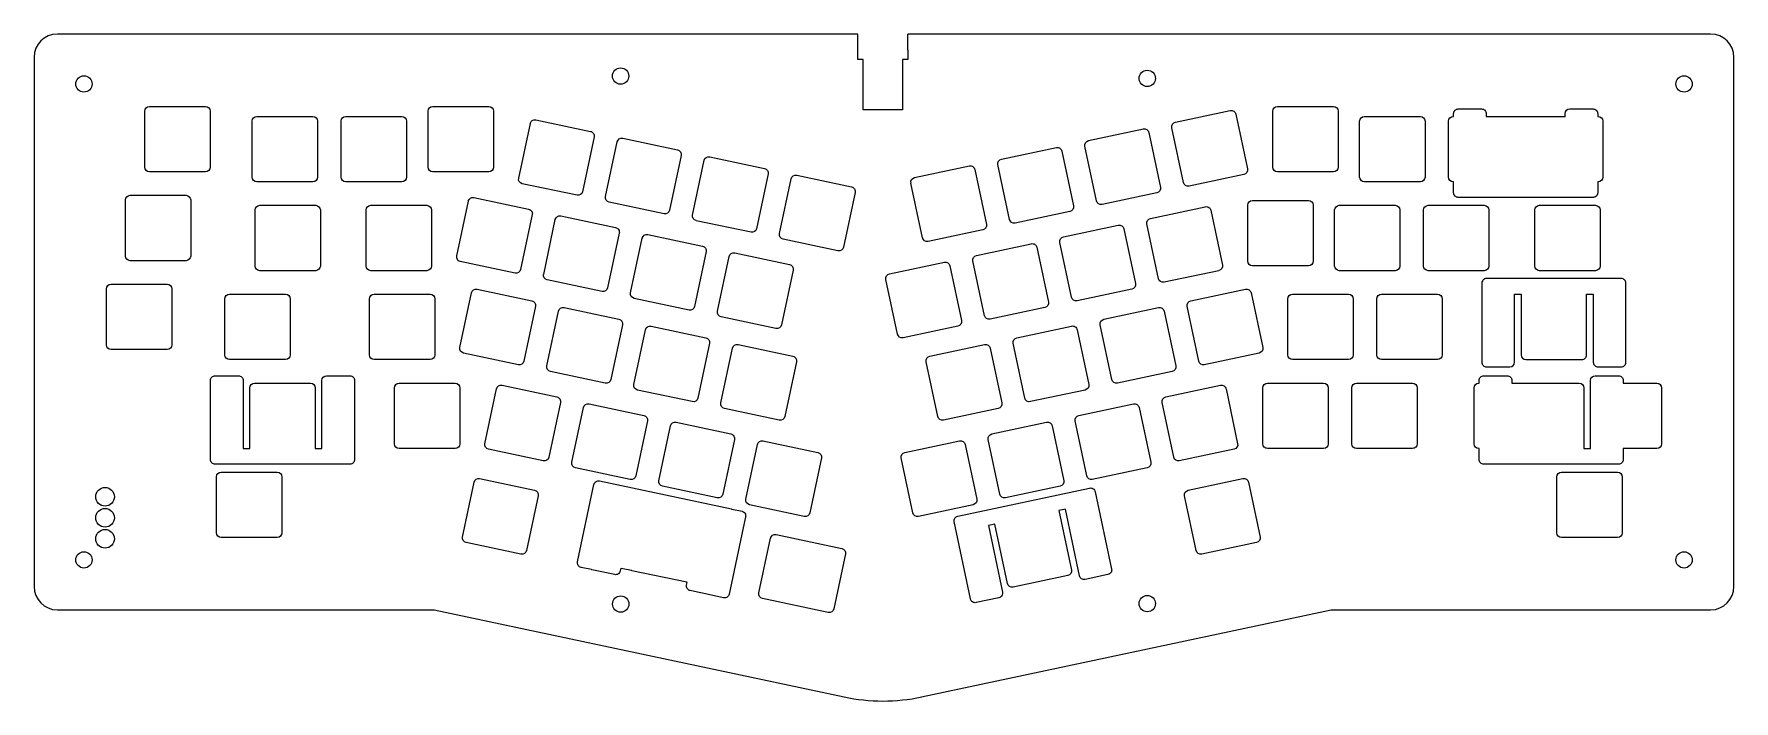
# Model space of a CAD drawing. Header units: centimetres. Extents: x -68 to 37, y -16 to 40.
# Drawn here: x 0.86 to 37.29, y -15.83 to -1.55 of the extents above; entities outside this region: 1.
import ezdxf

# ---------------------------------------------------------------- set-up
doc = ezdxf.new("R2010")
doc.units = ezdxf.units.CM
doc.header["$MEASUREMENT"] = 0
doc.layers.add('Alice acrylic top layer v1_AcrylicLayoutV2 (1)', color=7, linetype='Continuous')

msp = doc.modelspace()

# ---------------------------------------------------------------- linework, layer by layer
at = {"layer": 'Alice acrylic top layer v1_AcrylicLayoutV2 (1)'}
for p, q in [((18.517, -1.547), (1.365, -1.547)), ((18.517, -1.894), (18.517, -1.547)), ((19.587, -1.894), (19.587, -1.547)), ((36.788, -1.547), (19.587, -1.547)), ((0.865, -2.047), (0.865, -13.381)), ((18.517, -2.094), (18.517, -1.894)), ((18.632, -2.094), (18.517, -2.094)), ((18.632, -3.17), (18.632, -2.094)), ((19.472, -2.094), (19.472, -3.17)), ((19.587, -2.094), (19.472, -2.094)), ((19.587, -1.894), (19.587, -2.094)), ((37.288, -13.381), (37.288, -2.047)), ((3.238, -4.397), (3.238, -3.197)), ((3.338, -3.097), (4.538, -3.097)), ((4.638, -3.197), (4.638, -4.397)), ((9.309, -4.397), (9.309, -3.197)), ((9.409, -3.097), (10.609, -3.097)), ((10.709, -3.197), (10.709, -4.397)), ((19.472, -3.17), (18.632, -3.17)), ((25.322, -3.435), (26.496, -3.185)), ((26.615, -3.262), (26.864, -4.436)), ((27.405, -4.397), (27.405, -3.197)), ((27.505, -3.097), (28.705, -3.097)), ((28.805, -3.197), (28.805, -4.397)), ((31.281, -3.311), (31.281, -3.252)), ((31.381, -3.152), (31.881, -3.152)), ((31.981, -3.252), (31.981, -3.311)), ((33.669, -3.311), (33.669, -3.252)), ((33.769, -3.152), (34.269, -3.152)), ((34.369, -3.252), (34.369, -3.311)), ((5.54, -4.611), (5.54, -3.411)), ((5.64, -3.311), (6.84, -3.311)), ((6.94, -3.411), (6.94, -4.611)), ((7.445, -4.611), (7.445, -3.411)), ((7.545, -3.311), (8.745, -3.311)), ((8.845, -3.411), (8.845, -4.611)), ((11.249, -4.634), (11.499, -3.46)), ((11.617, -3.383), (12.791, -3.633)), ((23.459, -3.831), (24.633, -3.581)), ((25.495, -4.727), (25.245, -3.553)), ((29.268, -4.611), (29.268, -3.411)), ((29.368, -3.311), (30.568, -3.311)), ((30.668, -3.411), (30.668, -4.611)), ((31.173, -4.611), (31.173, -3.411)), ((31.273, -3.311), (31.281, -3.311)), ((31.981, -3.311), (33.669, -3.311)), ((34.369, -3.311), (34.378, -3.311)), ((34.478, -3.411), (34.478, -4.611)), ((12.868, -3.751), (12.619, -4.925)), ((13.113, -5.03), (13.362, -3.856)), ((13.481, -3.779), (14.654, -4.029)), ((21.595, -4.227), (22.769, -3.977)), ((23.631, -5.123), (23.382, -3.949)), ((24.751, -3.658), (25.001, -4.832)), ((14.731, -4.147), (14.482, -5.321)), ((14.976, -5.426), (15.225, -4.252)), ((15.344, -4.175), (16.518, -4.425)), ((21.768, -5.519), (21.518, -4.345)), ((22.888, -4.054), (23.137, -5.228)), ((4.538, -4.497), (3.338, -4.497)), ((6.84, -4.711), (5.64, -4.711)), ((8.745, -4.711), (7.545, -4.711)), ((10.609, -4.497), (9.409, -4.497)), ((16.595, -4.543), (16.345, -5.717)), ((16.839, -5.822), (17.089, -4.648)), ((17.207, -4.571), (18.381, -4.821)), ((19.732, -4.623), (20.906, -4.373)), ((21.024, -4.45), (21.274, -5.624)), ((26.787, -4.555), (25.613, -4.804)), ((28.705, -4.497), (27.505, -4.497)), ((30.568, -4.711), (29.368, -4.711)), ((31.281, -4.711), (31.273, -4.711)), ((31.281, -4.946), (31.281, -4.711)), ((34.378, -4.711), (34.369, -4.711)), ((34.369, -4.711), (34.369, -4.946)), ((2.922, -5.002), (4.122, -5.002)), ((10.289, -5.048), (11.463, -5.298)), ((12.5, -5.002), (11.326, -4.753)), ((18.458, -4.939), (18.209, -6.113)), ((19.905, -5.915), (19.655, -4.741)), ((24.924, -4.951), (23.75, -5.2)), ((34.269, -5.046), (31.381, -5.046)), ((2.822, -6.302), (2.822, -5.102)), ((4.222, -5.102), (4.222, -6.302)), ((5.6, -6.516), (5.6, -5.316)), ((5.7, -5.216), (6.9, -5.216)), ((7, -5.316), (7, -6.516)), ((7.981, -6.516), (7.981, -5.316)), ((8.081, -5.216), (9.281, -5.216)), ((9.381, -5.316), (9.381, -6.516)), ((9.921, -6.299), (10.171, -5.125)), ((11.54, -5.416), (11.291, -6.59)), ((12.153, -5.444), (13.326, -5.694)), ((14.363, -5.398), (13.19, -5.149)), ((23.06, -5.347), (21.887, -5.596)), ((24.786, -5.496), (25.96, -5.246)), ((26.079, -5.323), (26.328, -6.497)), ((26.869, -6.41), (26.869, -5.21)), ((26.969, -5.11), (28.169, -5.11)), ((28.269, -5.21), (28.269, -6.41)), ((28.732, -6.516), (28.732, -5.316)), ((28.832, -5.216), (30.032, -5.216)), ((30.132, -5.316), (30.132, -6.516)), ((30.637, -6.516), (30.637, -5.316)), ((30.737, -5.216), (31.937, -5.216)), ((32.037, -5.316), (32.037, -6.516)), ((33.019, -6.516), (33.019, -5.316)), ((33.119, -5.216), (34.319, -5.216)), ((34.419, -5.316), (34.419, -6.516)), ((11.785, -6.695), (12.034, -5.521)), ((13.403, -5.812), (13.154, -6.986)), ((16.227, -5.794), (15.053, -5.545)), ((21.197, -5.743), (20.023, -5.992)), ((22.923, -5.892), (24.097, -5.642)), ((24.215, -5.719), (24.465, -6.893)), ((24.959, -6.788), (24.709, -5.614)), ((13.648, -7.091), (13.897, -5.917)), ((14.016, -5.84), (15.19, -6.09)), ((18.09, -6.19), (16.916, -5.941)), ((21.059, -6.288), (22.233, -6.038)), ((22.352, -6.115), (22.601, -7.289)), ((23.095, -7.184), (22.846, -6.01)), ((4.122, -6.402), (2.922, -6.402)), ((11.172, -6.667), (9.998, -6.418)), ((15.267, -6.208), (15.017, -7.382)), ((15.511, -7.487), (15.761, -6.313)), ((15.879, -6.236), (17.053, -6.486)), ((19.196, -6.684), (20.37, -6.434)), ((20.488, -6.511), (20.738, -7.685)), ((21.232, -7.58), (20.982, -6.406)), ((28.169, -6.51), (26.969, -6.51)), ((2.515, -6.907), (3.715, -6.907)), ((6.9, -6.616), (5.7, -6.616)), ((9.281, -6.616), (8.081, -6.616)), ((13.035, -7.063), (11.862, -6.814)), ((17.13, -6.604), (16.881, -7.778)), ((19.369, -7.976), (19.119, -6.802)), ((26.251, -6.616), (25.077, -6.865)), ((30.032, -6.616), (28.832, -6.616)), ((31.937, -6.616), (30.737, -6.616)), ((31.887, -6.885), (31.887, -8.579)), ((34.874, -6.785), (31.987, -6.785)), ((34.319, -6.616), (33.119, -6.616)), ((34.974, -8.579), (34.974, -6.885)), ((2.415, -8.207), (2.415, -7.007)), ((3.815, -7.007), (3.815, -8.207)), ((4.955, -8.421), (4.955, -7.221)), ((5.055, -7.121), (6.255, -7.121)), ((6.355, -7.221), (6.355, -8.421)), ((8.051, -8.421), (8.051, -7.221)), ((8.151, -7.121), (9.351, -7.121)), ((9.451, -7.221), (9.451, -8.421)), ((9.991, -8.262), (10.241, -7.088)), ((10.359, -7.011), (11.533, -7.261)), ((14.899, -7.459), (13.725, -7.21)), ((24.388, -7.012), (23.214, -7.261)), ((25.648, -7.261), (26.822, -7.011)), ((26.941, -7.088), (27.19, -8.262)), ((27.731, -8.421), (27.731, -7.221)), ((27.831, -7.121), (29.031, -7.121)), ((29.131, -7.221), (29.131, -8.421)), ((29.636, -8.421), (29.636, -7.221)), ((29.736, -7.121), (30.936, -7.121)), ((31.036, -7.221), (31.036, -8.421)), ((32.587, -7.121), (32.731, -7.121)), ((32.587, -8.579), (32.587, -7.121)), ((32.731, -7.121), (32.731, -8.421)), ((34.131, -8.421), (34.131, -7.121)), ((34.131, -7.121), (34.274, -7.121)), ((34.274, -7.121), (34.274, -8.579)), ((11.61, -7.379), (11.361, -8.553)), ((11.855, -8.658), (12.104, -7.484)), ((12.223, -7.407), (13.396, -7.657)), ((16.762, -7.855), (15.588, -7.606)), ((22.524, -7.408), (21.351, -7.657)), ((23.785, -7.657), (24.959, -7.407)), ((25.077, -7.484), (25.327, -8.658)), ((25.821, -8.553), (25.571, -7.379)), ((13.473, -7.775), (13.224, -8.949)), ((13.718, -9.054), (13.967, -7.88)), ((14.086, -7.803), (15.26, -8.053)), ((20.661, -7.804), (19.487, -8.053)), ((21.921, -8.053), (23.095, -7.803)), ((23.214, -7.88), (23.463, -9.054)), ((23.957, -8.949), (23.708, -7.775)), ((3.715, -8.307), (2.515, -8.307)), ((15.337, -8.171), (15.087, -9.345)), ((15.581, -9.45), (15.831, -8.276)), ((15.949, -8.199), (17.123, -8.449)), ((20.058, -8.449), (21.232, -8.199)), ((21.35, -8.276), (21.6, -9.45)), ((22.094, -9.345), (21.844, -8.171)), ((6.255, -8.521), (5.055, -8.521)), ((9.351, -8.521), (8.151, -8.521)), ((11.242, -8.63), (10.068, -8.381)), ((17.2, -8.567), (16.951, -9.741)), ((20.231, -9.741), (19.981, -8.567)), ((27.113, -8.381), (25.939, -8.63)), ((29.031, -8.521), (27.831, -8.521)), ((30.936, -8.521), (29.736, -8.521)), ((31.987, -8.679), (32.487, -8.679)), ((32.831, -8.521), (34.031, -8.521)), ((34.374, -8.679), (34.874, -8.679)), ((4.647, -10.661), (4.647, -8.967)), ((4.747, -8.867), (5.247, -8.867)), ((5.347, -8.967), (5.347, -10.426)), ((5.591, -9.026), (6.791, -9.026)), ((7.034, -10.426), (7.034, -8.967)), ((7.134, -8.867), (7.634, -8.867)), ((7.734, -8.967), (7.734, -10.661)), ((8.686, -9.026), (9.886, -9.026)), ((10.894, -9.072), (12.068, -9.322)), ((13.105, -9.026), (11.932, -8.777)), ((25.25, -8.777), (24.076, -9.026)), ((25.112, -9.322), (26.286, -9.072)), ((27.295, -9.026), (28.495, -9.026)), ((29.2, -9.026), (30.4, -9.026)), ((31.819, -9.026), (31.828, -9.026)), ((31.828, -9.026), (31.828, -8.967)), ((31.928, -8.867), (32.428, -8.867)), ((32.528, -8.967), (32.528, -9.026)), ((32.528, -9.026), (33.972, -9.026)), ((34.215, -10.426), (34.215, -8.967)), ((34.315, -8.867), (34.815, -8.867)), ((34.915, -8.967), (34.915, -9.026)), ((34.915, -9.026), (35.638, -9.026)), ((5.491, -10.426), (5.491, -9.126)), ((6.891, -9.126), (6.891, -10.426)), ((8.586, -10.326), (8.586, -9.126)), ((9.986, -9.126), (9.986, -10.326)), ((10.526, -10.323), (10.776, -9.149)), ((12.145, -9.44), (11.896, -10.614)), ((12.758, -9.468), (13.931, -9.718)), ((14.969, -9.422), (13.795, -9.173)), ((23.386, -9.173), (22.213, -9.422)), ((23.249, -9.718), (24.423, -9.468)), ((25.285, -10.614), (25.035, -9.44)), ((26.405, -9.149), (26.654, -10.323)), ((27.195, -10.326), (27.195, -9.126)), ((28.595, -9.126), (28.595, -10.326)), ((29.1, -10.326), (29.1, -9.126)), ((30.5, -9.126), (30.5, -10.326)), ((31.719, -10.326), (31.719, -9.126)), ((34.072, -9.126), (34.072, -10.426)), ((35.738, -9.126), (35.738, -10.326)), ((12.39, -10.719), (12.639, -9.545)), ((16.832, -9.818), (15.658, -9.569)), ((21.523, -9.569), (20.349, -9.818)), ((24.541, -9.545), (24.791, -10.719)), ((14.008, -9.836), (13.759, -11.01)), ((14.253, -11.115), (14.502, -9.941)), ((14.621, -9.864), (15.795, -10.114)), ((21.385, -10.114), (22.559, -9.864)), ((22.678, -9.941), (22.927, -11.115)), ((23.421, -11.01), (23.172, -9.836)), ((5.347, -10.426), (5.491, -10.426)), ((6.891, -10.426), (7.034, -10.426)), ((9.886, -10.426), (8.686, -10.426)), ((11.777, -10.691), (10.603, -10.442)), ((15.872, -10.232), (15.622, -11.406)), ((16.116, -11.511), (16.366, -10.337)), ((16.484, -10.26), (17.658, -10.51)), ((19.522, -10.51), (20.696, -10.26)), ((20.814, -10.337), (21.064, -11.511)), ((21.558, -11.406), (21.308, -10.232)), ((26.577, -10.442), (25.403, -10.691)), ((28.495, -10.426), (27.295, -10.426)), ((30.4, -10.426), (29.2, -10.426)), ((31.828, -10.426), (31.819, -10.426)), ((31.828, -10.661), (31.828, -10.426)), ((34.072, -10.426), (34.215, -10.426)), ((34.915, -10.426), (34.915, -10.661)), ((35.638, -10.426), (34.915, -10.426)), ((7.634, -10.761), (4.747, -10.761)), ((13.64, -11.087), (12.467, -10.838)), ((17.735, -10.628), (17.486, -11.802)), ((19.695, -11.802), (19.445, -10.628)), ((24.714, -10.838), (23.54, -11.087)), ((34.815, -10.761), (31.928, -10.761)), ((4.777, -12.231), (4.777, -11.031)), ((4.877, -10.931), (6.077, -10.931)), ((6.177, -11.031), (6.177, -12.231)), ((10.045, -12.322), (10.295, -11.148)), ((10.413, -11.071), (11.587, -11.321)), ((12.511, -12.854), (12.863, -11.197)), ((12.982, -11.12), (15.806, -11.721)), ((15.504, -11.483), (14.33, -11.234)), ((20.657, -11.874), (23.482, -11.274)), ((22.85, -11.234), (21.677, -11.483)), ((25.593, -11.321), (26.767, -11.071)), ((26.886, -11.148), (27.135, -12.322)), ((33.494, -12.235), (33.494, -11.035)), ((33.594, -10.935), (34.794, -10.935)), ((34.894, -11.035), (34.894, -12.235)), ((11.664, -11.439), (11.415, -12.613)), ((17.367, -11.879), (16.193, -11.63)), ((20.987, -11.63), (19.813, -11.879)), ((23.6, -11.351), (23.952, -13.008)), ((25.766, -12.613), (25.516, -11.439)), ((16.112, -11.888), (15.76, -13.545)), ((15.815, -11.723), (16.035, -11.77)), ((20.932, -13.649), (20.58, -11.992)), ((22.964, -11.726), (22.824, -11.756)), ((22.824, -11.756), (23.094, -13.028)), ((23.268, -13.153), (22.964, -11.726)), ((6.077, -12.331), (4.877, -12.331)), ((16.397, -13.518), (16.647, -12.345)), ((16.765, -12.268), (18.172, -12.567)), ((21.454, -12.047), (21.314, -12.077)), ((21.314, -12.077), (21.617, -13.504)), ((21.725, -13.319), (21.454, -12.047)), ((34.794, -12.335), (33.594, -12.335)), ((11.296, -12.69), (10.122, -12.441)), ((18.249, -12.685), (18, -13.859)), ((27.058, -12.441), (25.884, -12.69)), ((12.808, -13.02), (12.588, -12.973)), ((13.306, -13.126), (12.817, -13.022)), ((13.437, -12.991), (13.425, -13.049)), ((13.666, -13.04), (13.446, -12.993)), ((14.849, -13.292), (13.675, -13.043)), ((14.846, -13.351), (14.858, -13.294)), ((15.143, -13.516), (14.923, -13.469)), ((23.017, -13.147), (21.843, -13.396)), ((23.875, -13.126), (23.386, -13.23)), ((15.641, -13.622), (15.152, -13.519)), ((17.881, -13.936), (16.474, -13.637)), ((21.54, -13.623), (21.051, -13.726)), ((1.365, -13.881), (9.442, -13.881)), ((9.442, -13.881), (18.22, -15.746)), ((19.883, -15.746), (28.661, -13.881)), ((28.661, -13.881), (36.788, -13.881))]:
    msp.add_line(p, q, dxfattribs=at)
for centre, radius in [((1.935, -2.617), 0.175), ((13.433, -2.447), 0.175), ((24.718, -2.497), 0.175), ((36.218, -2.617), 0.175), ((2.387, -11.459), 0.2), ((2.387, -11.909), 0.2), ((2.387, -12.359), 0.2), ((1.935, -12.811), 0.175), ((36.218, -12.811), 0.175), ((13.435, -13.758), 0.175), ((24.718, -13.747), 0.175)]:
    msp.add_circle(centre, radius, dxfattribs=at)
for centre, radius, start, end in [((1.365, -2.047), 0.5, 90, 180), ((36.788, -2.047), 0.5, 0, 90), ((31.987, -6.885), 0.1, 89.9999, 180.0001), ((34.874, -6.885), 0.1, 359.9999, 90), ((31.987, -8.579), 0.1, 179.9999, 270.0001), ((32.487, -8.579), 0.1, 270.0001, 0.0001), ((32.831, -8.421), 0.1, 180, 269.9998), ((34.031, -8.421), 0.1, 269.9999, 0), ((34.374, -8.579), 0.1, 179.9999, 270), ((34.874, -8.579), 0.1, 270, 0.0001), ((1.365, -13.381), 0.5, 180, 270), ((36.788, -13.381), 0.5, 270, 0), ((19.052, -11.834), 4, 258, 282)]:
    msp.add_arc(centre, radius, start, end, dxfattribs=at)
at = {"layer": 'Alice acrylic top layer v1_AcrylicLayoutV2 (1)', "extrusion": (0, 0, -1)}
for centre, start, end in [((-3.338, -3.197), 360, 90), ((-4.538, -3.197), 90, 180), ((-9.409, -3.197), 0, 90), ((-10.609, -3.197), 90, 180), ((-26.517, -3.283), 78, 168), ((-27.505, -3.197), 360, 90), ((-28.705, -3.197), 90, 180), ((-31.381, -3.252), 359.9999, 90), ((-31.881, -3.252), 90, 180.0001), ((-33.769, -3.252), 359.9999, 89.9999), ((-34.269, -3.252), 89.9999, 180.0001), ((-5.64, -3.411), 0, 90), ((-6.84, -3.411), 90, 180), ((-7.545, -3.411), 360, 90), ((-8.745, -3.411), 90, 180), ((-11.596, -3.481), 12, 102), ((-12.77, -3.73), 102, 192), ((-24.653, -3.679), 78, 168), ((-25.343, -3.532), 348, 78), ((-29.368, -3.411), 360, 90), ((-30.568, -3.411), 90, 180), ((-31.273, -3.411), 360, 90), ((-34.378, -3.411), 90, 180), ((-13.46, -3.877), 12, 102), ((-22.79, -4.075), 78, 168), ((-23.48, -3.929), 348, 78), ((-14.634, -4.127), 102, 192), ((-15.323, -4.273), 12, 102), ((-20.927, -4.471), 78, 168), ((-21.616, -4.325), 348, 78), ((-3.338, -4.397), 270, 0), ((-4.538, -4.397), 180, 270), ((-5.64, -4.611), 270, 0), ((-6.84, -4.611), 180, 270), ((-7.545, -4.611), 270, 0), ((-8.745, -4.611), 180, 270), ((-9.409, -4.397), 270, 0), ((-10.609, -4.397), 180, 270), ((-11.347, -4.655), 282, 12), ((-16.497, -4.523), 102, 192), ((-17.187, -4.669), 12, 102), ((-19.753, -4.721), 348, 78), ((-25.592, -4.706), 258, 348), ((-26.766, -4.457), 168, 258), ((-27.505, -4.397), 270, 360), ((-28.705, -4.397), 180, 270), ((-29.368, -4.611), 270, 0), ((-30.568, -4.611), 180, 270), ((-31.273, -4.611), 270, 360), ((-34.378, -4.611), 180, 270), ((-2.922, -5.102), 0, 90), ((-4.122, -5.102), 90, 180), ((-10.268, -5.146), 12, 102), ((-12.521, -4.904), 192, 282), ((-13.21, -5.051), 282, 12), ((-18.36, -4.919), 102, 192), ((-24.903, -4.853), 168, 258), ((-31.381, -4.946), 270, 0.0001), ((-34.269, -4.946), 179.9999, 270.0001), ((-5.7, -5.316), 0, 90), ((-6.9, -5.316), 90, 180), ((-8.081, -5.316), 0, 90), ((-9.281, -5.316), 90, 180), ((-11.442, -5.395), 102, 192), ((-12.132, -5.542), 12, 102), ((-14.384, -5.3), 192, 282), ((-15.074, -5.447), 282, 12), ((-23.04, -5.249), 168, 258), ((-23.729, -5.102), 258, 348), ((-25.981, -5.344), 78, 168), ((-26.969, -5.21), 0, 90), ((-28.169, -5.21), 90, 180), ((-28.832, -5.316), 360, 90), ((-30.032, -5.316), 90, 180), ((-30.737, -5.316), 0, 90), ((-31.937, -5.316), 90, 180), ((-33.119, -5.316), 0, 90), ((-34.319, -5.316), 90, 180), ((-13.306, -5.792), 102, 192), ((-16.248, -5.696), 192, 282), ((-16.937, -5.843), 282, 12), ((-21.176, -5.645), 168, 258), ((-21.866, -5.498), 258, 348), ((-24.117, -5.74), 78, 168), ((-24.807, -5.593), 348, 78), ((-13.995, -5.938), 12, 102), ((-15.169, -6.188), 102, 192), ((-18.111, -6.092), 192, 282), ((-20.002, -5.894), 258, 348), ((-22.254, -6.136), 78, 168), ((-22.944, -5.99), 348, 78), ((-2.922, -6.302), 270, 0), ((-4.122, -6.302), 180, 270), ((-5.7, -6.516), 270, 0), ((-6.9, -6.516), 180, 270), ((-8.081, -6.516), 270, 360), ((-9.281, -6.516), 180, 270), ((-10.019, -6.32), 282, 12), ((-15.859, -6.334), 12, 102), ((-17.032, -6.584), 102, 192), ((-20.391, -6.532), 78, 168), ((-21.08, -6.386), 348, 78), ((-26.23, -6.518), 168, 258), ((-26.969, -6.41), 270, 360), ((-28.169, -6.41), 180, 270), ((-28.832, -6.516), 270, 0), ((-30.032, -6.516), 180, 270), ((-30.737, -6.516), 270, 0), ((-31.937, -6.516), 180, 270), ((-33.119, -6.516), 270, 360), ((-34.319, -6.516), 180, 270), ((-2.515, -7.007), 0, 90), ((-3.715, -7.007), 90, 180), ((-11.193, -6.569), 192, 282), ((-11.882, -6.716), 282, 12), ((-19.217, -6.782), 348, 78), ((-24.367, -6.914), 168, 258), ((-25.056, -6.767), 258, 348), ((-5.055, -7.221), 0, 90), ((-6.255, -7.221), 90, 180), ((-8.151, -7.221), 360, 90), ((-9.351, -7.221), 90, 180), ((-10.338, -7.109), 12, 102), ((-11.512, -7.358), 102, 192), ((-13.056, -6.965), 192, 282), ((-13.746, -7.112), 282, 12), ((-23.193, -7.163), 258, 348), ((-25.669, -7.358), 348, 78), ((-26.843, -7.109), 78, 168), ((-27.831, -7.221), 360, 90), ((-29.031, -7.221), 90, 180), ((-29.736, -7.221), 0, 90), ((-30.936, -7.221), 90, 180), ((-12.202, -7.505), 12, 102), ((-14.92, -7.361), 192, 282), ((-15.609, -7.508), 282, 12), ((-21.33, -7.559), 258, 348), ((-22.504, -7.31), 168, 258), ((-24.979, -7.505), 78, 168), ((-13.376, -7.755), 102, 192), ((-14.065, -7.901), 12, 102), ((-16.783, -7.757), 192, 282), ((-19.466, -7.955), 258, 348), ((-20.64, -7.706), 168, 258), ((-23.116, -7.901), 78, 168), ((-23.806, -7.755), 348, 78), ((-2.515, -8.207), 270, 360), ((-3.715, -8.207), 180, 270), ((-10.089, -8.283), 282, 12), ((-15.239, -8.151), 102, 192), ((-15.929, -8.297), 12, 102), ((-21.253, -8.297), 78, 168), ((-21.942, -8.151), 348, 78), ((-27.092, -8.283), 168, 258), ((-5.055, -8.421), 270, 0), ((-6.255, -8.421), 180, 270), ((-8.151, -8.421), 270, 0), ((-9.351, -8.421), 180, 270), ((-11.263, -8.532), 192, 282), ((-11.952, -8.679), 282, 12), ((-17.102, -8.547), 102, 192), ((-20.079, -8.547), 348, 78), ((-25.229, -8.679), 168, 258), ((-25.918, -8.532), 258, 348), ((-27.831, -8.421), 270, 0), ((-29.031, -8.421), 180, 270), ((-29.736, -8.421), 270, 0), ((-30.936, -8.421), 180, 270), ((-4.747, -8.967), 359.9999, 90), ((-5.247, -8.967), 90, 180.0001), ((-5.591, -9.126), 360, 90), ((-6.791, -9.126), 90, 180), ((-7.134, -8.967), 359.9999, 89.9999), ((-7.634, -8.967), 89.9999, 180.0001), ((-8.686, -9.126), 0, 90), ((-9.886, -9.126), 90, 180), ((-10.873, -9.17), 12, 102), ((-13.126, -8.928), 192, 282), ((-13.816, -9.075), 282, 12), ((-23.366, -9.075), 168, 258), ((-24.055, -8.928), 258, 348), ((-26.307, -9.17), 78, 168), ((-27.295, -9.126), 0, 90), ((-28.495, -9.126), 90, 180), ((-29.2, -9.126), 0, 90), ((-30.4, -9.126), 90, 180), ((-31.819, -9.126), 360, 90), ((-31.928, -8.967), 359.9999, 90), ((-32.428, -8.967), 90, 180.0001), ((-33.972, -9.126), 90, 180), ((-34.315, -8.967), 359.9999, 89.9999), ((-34.815, -8.967), 89.9999, 180.0001), ((-35.638, -9.126), 90, 180), ((-12.047, -9.419), 102, 192), ((-12.737, -9.566), 12, 102), ((-14.99, -9.324), 192, 282), ((-15.679, -9.471), 282, 12), ((-21.502, -9.471), 168, 258), ((-22.192, -9.324), 258, 348), ((-24.443, -9.566), 78, 168), ((-25.133, -9.419), 348, 78), ((-13.911, -9.816), 102, 192), ((-16.853, -9.72), 192, 282), ((-20.328, -9.72), 258, 348), ((-23.27, -9.816), 348, 78), ((-14.6, -9.962), 12, 102), ((-15.774, -10.212), 102, 192), ((-21.406, -10.212), 348, 78), ((-22.58, -9.962), 78, 168), ((-8.686, -10.326), 270, 360), ((-9.886, -10.326), 180, 270), ((-10.624, -10.344), 282, 12), ((-16.464, -10.358), 12, 102), ((-17.637, -10.608), 102, 192), ((-19.543, -10.608), 348, 78), ((-20.717, -10.358), 78, 168), ((-26.556, -10.344), 168, 258), ((-27.295, -10.326), 270, 360), ((-28.495, -10.326), 180, 270), ((-29.2, -10.326), 270, 360), ((-30.4, -10.326), 180, 270), ((-31.819, -10.326), 270, 0), ((-35.638, -10.326), 180, 270), ((-4.747, -10.661), 270, 0.0001), ((-7.634, -10.661), 179.9999, 270.0001), ((-11.798, -10.593), 192, 282), ((-12.487, -10.74), 282, 12), ((-24.693, -10.74), 168, 258), ((-25.382, -10.593), 258, 348), ((-31.928, -10.661), 270, 0.0001), ((-34.815, -10.661), 179.9999, 270.0001), ((-4.877, -11.031), 0, 90), ((-6.077, -11.031), 90, 180), ((-10.392, -11.169), 12, 102), ((-12.961, -11.218), 11.9999, 102.0001), ((-13.661, -10.989), 192, 282), ((-14.351, -11.136), 282, 12), ((-22.83, -11.136), 168, 258), ((-23.519, -10.989), 258, 348), ((-23.502, -11.371), 78, 168.0001), ((-26.788, -11.169), 78, 168), ((-33.594, -11.035), 0, 90), ((-34.794, -11.035), 90, 180), ((-11.566, -11.418), 102, 192), ((-15.525, -11.385), 192, 282), ((-16.214, -11.532), 282, 12), ((-20.966, -11.532), 168, 258), ((-21.656, -11.385), 258, 348), ((-25.614, -11.418), 348, 78), ((-15.785, -11.819), 102, 107.415), ((-16.014, -11.868), 102, 192.0001), ((-17.388, -11.781), 192, 282), ((-19.792, -11.781), 258, 348), ((-20.678, -11.972), 347.9999, 78.0001), ((-4.877, -12.231), 270, 360), ((-6.077, -12.231), 180, 270), ((-10.143, -12.343), 282, 12), ((-16.745, -12.365), 12, 102), ((-27.037, -12.343), 168, 258), ((-33.594, -12.235), 270, 0), ((-34.794, -12.235), 180, 270), ((-11.317, -12.592), 192, 282), ((-18.151, -12.664), 102, 192), ((-25.863, -12.592), 258, 348), ((-12.609, -12.875), 281.9999, 12.0001), ((-12.838, -12.924), 281.9999, 287.415), ((-13.327, -13.028), 191.9999, 281.9999), ((-13.467, -12.896), 282.0001, 287.416), ((-13.696, -12.945), 282, 287.415), ((-22.996, -13.049), 168, 258), ((-23.855, -13.028), 167.9999, 258), ((-14.944, -13.372), 282, 12.0001), ((-14.87, -13.194), 276.5841, 282), ((-21.822, -13.298), 258, 348), ((-23.365, -13.132), 258, 348.0001), ((-15.173, -13.421), 282, 287.415), ((-15.662, -13.525), 191.9999, 282), ((-16.495, -13.539), 282, 12), ((-21.03, -13.629), 257.9999, 348.0001), ((-21.519, -13.525), 167.9999, 257.9999), ((-17.902, -13.838), 192, 282)]:
    msp.add_arc(centre, 0.1, start, end, dxfattribs=at)
at = {"layer": 'Alice acrylic top layer v1_AcrylicLayoutV2 (1)'}
msp.add_point((-67.785, 39.78), dxfattribs=at)

doc.saveas('drawing.dxf')
